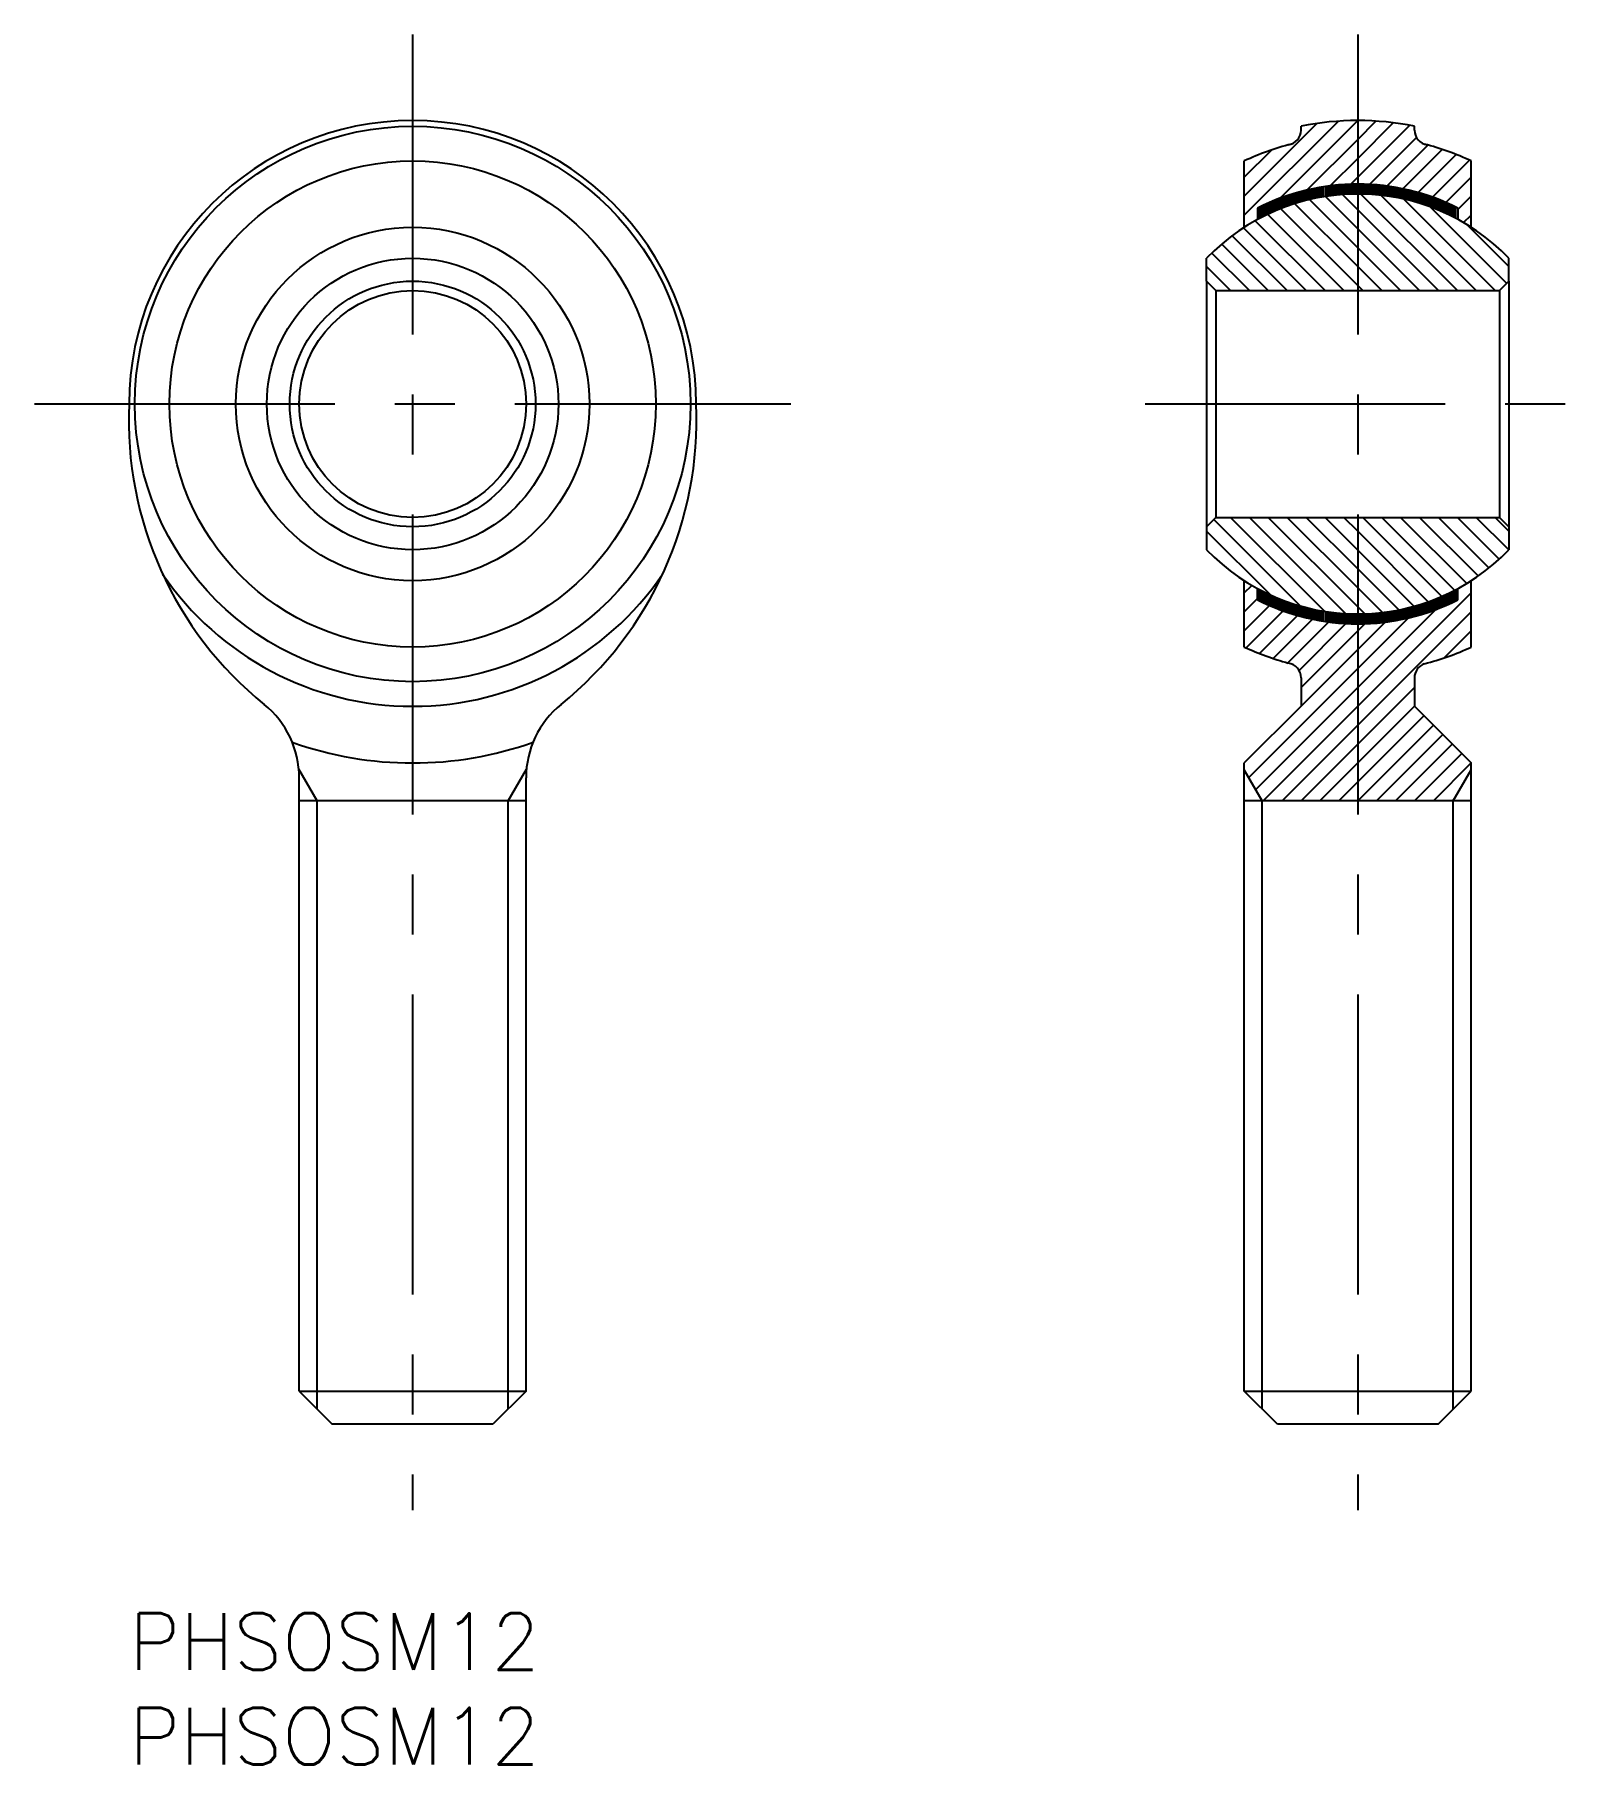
# Model space of a CAD drawing. Extents: x -5 to 76.3, y -8 to 83.5.
import ezdxf

# ---------------------------------------------------------------- set-up
doc = ezdxf.new("R2010")
doc.units = 0
doc.header["$LTSCALE"] = 0.5
doc.linetypes.add('CENTER', pattern=[50.8, 31.75, -6.35, 6.35, -6.35])
for name, color, linetype in [('MSM_CENTER', 1, 'CENTER'), ('MSM_CONTINUOUS', 7, 'CONTINUOUS'), ('MSM_NARROW', 5, 'CONTINUOUS'), ('MSM_PART_NUMBER', 7, 'CONTINUOUS')]:
    doc.layers.add(name, color=color, linetype=linetype)
doc.styles.get("Standard").update_dxf_attribs({"font": 'txt.shx', "height": 3, "bigfont": 'bigfont.shx'})

msp = doc.modelspace()

# ---------------------------------------------------------------- linework, layer by layer
at = {"layer": 'MSM_CENTER'}
for p, q in [((15, 83.55), (15, 5.45)), ((65, 83.55), (65, 5.45)), ((-5, 64), (35, 64)), ((53.75, 64), (76.25, 64))]:
    msp.add_line(p, q, dxfattribs=at)
at = {"layer": 'MSM_CONTINUOUS'}
for p, q in [((62, 78.5), (62, 78.697)), ((68, 78.5), (68, 78.697)), ((59, 73.353), (59, 76.863)), ((71, 73.353), (71, 76.863)), ((59.7, 74.363), (59.7, 73.767)), ((70.3, 74.363), (70.3, 73.767)), ((57, 70.5), (57, 71.713)), ((73, 70.5), (73, 71.713)), ((57, 70.5), (57.5, 70)), ((57, 70.5), (57, 57.5)), ((73, 70.5), (72.5, 70)), ((73, 70.5), (73, 57.5)), ((57.5, 70), (72.5, 70)), ((57.5, 70), (57.5, 58)), ((72.5, 70), (72.5, 58)), ((57, 57.5), (57.5, 58)), ((57.5, 58), (72.5, 58)), ((73, 57.5), (72.5, 58)), ((57, 57.5), (57, 56.287)), ((73, 57.5), (73, 56.287)), ((59, 51.137), (59, 54.647)), ((59.7, 53.637), (59.7, 54.233)), ((70.3, 53.637), (70.3, 54.233)), ((71, 51.137), (71, 54.647)), ((62, 49.5), (62, 48)), ((68, 49.5), (68, 48)), ((62, 48), (59, 45)), ((68, 48), (71, 45)), ((59, 11.75), (59, 45)), ((71, 11.75), (71, 45)), ((9, 11.75), (9, 44.213)), ((21, 11.75), (21, 44.213)), ((21, 43), (9, 43)), ((71, 43), (59, 43)), ((9, 11.75), (21, 11.75)), ((9, 11.75), (10.75, 10)), ((21, 11.75), (19.25, 10)), ((59, 11.75), (71, 11.75)), ((60.75, 10), (59, 11.75)), ((69.25, 10), (71, 11.75)), ((19.25, 10), (10.75, 10)), ((69.25, 10), (60.75, 10))]:
    msp.add_line(p, q, dxfattribs=at)
for radius in [14.697, 12.863, 9.353, 7.713, 6.5, 6]:
    msp.add_circle((15, 64), radius, dxfattribs=at)
for centre, radius, start, end in [((15, 64), 15, 0, 180), ((65, 64), 15, 78.46304, 101.53696), ((61.2, 78.5), 0.8, 279.09107, 0), ((68.8, 78.5), 0.8, 180, 260.90893), ((65, 64), 14.194, 104.37039, 115.00663), ((65, 64), 14.194, 64.99337, 75.62961), ((65, 64), 11.113, 43.95295, 136.04705), ((65, 64), 11.64, 62.91406, 117.08594), ((19.33, 63.131), 19.35, 177.42674, 230.98021), ((10.67, 63.131), 19.35, 309.01979, 2.57326), ((65, 64), 11.113, 223.95295, 316.04705), ((15, 64), 16, 214.24121, 325.75879), ((65, 64), 11.64, 242.91406, 297.08594), ((65, 64), 14.194, 244.99337, 255), ((65, 64), 14.194, 284.37039, 295.00663), ((61.2, 49.5), 0.8, 0, 80.90893), ((68.8, 49.5), 0.8, 110.27932, 180), ((4, 44.213), 5, 360, 50.98021), ((26, 44.213), 5, 129.01979, 180), ((15, 64), 19, 250.41302, 289.58698)]:
    msp.add_arc(centre, radius, start, end, dxfattribs=at)
at = {"layer": 'MSM_NARROW'}
for p, q in [((59, 74), (63.959, 78.959)), ((59, 75), (62.842, 78.842)), ((60.887, 74.887), (65, 79)), ((65, 79), (65, 79)), ((65, 78), (65.965, 78.965)), ((65, 77), (66.877, 78.877)), ((65, 76), (67.743, 78.743)), ((62.328, 75.328), (65, 78)), ((65.622, 75.622), (68.106, 78.106)), ((59, 76), (60.438, 77.438)), ((63.547, 75.547), (65, 77)), ((66.535, 75.535), (68.702, 77.702)), ((67.387, 75.387), (69.471, 77.471)), ((68.19, 75.19), (70.204, 77.204)), ((68.948, 74.948), (70.904, 76.904)), ((64.629, 75.629), (65, 76)), ((69.664, 74.664), (71, 76)), ((61.5, 74.544), (61.5, 75.098)), ((61.606, 74.581), (61.606, 75.134)), ((61.712, 74.612), (61.712, 75.163)), ((61.818, 74.642), (61.818, 75.192)), ((61.924, 74.673), (61.924, 75.221)), ((62.03, 74.703), (62.03, 75.25)), ((62.136, 74.734), (62.136, 75.279)), ((62.242, 74.764), (62.242, 75.308)), ((62.348, 74.789), (62.348, 75.332)), ((62.454, 74.813), (62.454, 75.354)), ((62.56, 74.836), (62.56, 75.376)), ((62.667, 74.859), (62.667, 75.399)), ((62.773, 74.883), (62.773, 75.421)), ((62.879, 74.906), (62.879, 75.443)), ((62.985, 74.927), (62.985, 75.463)), ((63.091, 74.944), (63.091, 75.479)), ((63.197, 74.96), (63.197, 75.495)), ((63.303, 74.977), (63.303, 75.51)), ((63.409, 74.993), (63.409, 75.526)), ((63.515, 75.01), (63.515, 75.542)), ((63.621, 75.027), (63.621, 75.558)), ((63.727, 75.037), (63.727, 75.568)), ((63.833, 75.046), (63.833, 75.577)), ((63.939, 75.056), (63.939, 75.587)), ((64.045, 75.066), (64.045, 75.596)), ((64.151, 75.076), (64.151, 75.605)), ((65, 74.269), (64.188, 75.081)), ((64.258, 75.086), (64.258, 75.615)), ((64.364, 75.093), (64.364, 75.621)), ((64.47, 75.096), (64.47, 75.624)), ((64.576, 75.099), (64.576, 75.627)), ((64.682, 75.103), (64.682, 75.631)), ((64.788, 75.106), (64.788, 75.634)), ((64.894, 75.109), (64.894, 75.637)), ((65, 75.112), (65, 75.64)), ((65.106, 75.109), (65.106, 75.637)), ((70.269, 70), (65.162, 75.107)), ((65.212, 75.106), (65.212, 75.634)), ((65.318, 75.103), (65.318, 75.631)), ((65.424, 75.099), (65.424, 75.627)), ((65.53, 75.096), (65.53, 75.624)), ((65.636, 75.093), (65.636, 75.621)), ((65.742, 75.086), (65.742, 75.615)), ((65.849, 75.076), (65.849, 75.605)), ((65.955, 75.066), (65.955, 75.596)), ((66.061, 75.056), (66.061, 75.587)), ((66.167, 75.046), (66.167, 75.577)), ((66.273, 75.037), (66.273, 75.568)), ((66.379, 75.027), (66.379, 75.558)), ((66.485, 75.01), (66.485, 75.542)), ((66.591, 74.993), (66.591, 75.526)), ((66.697, 74.977), (66.697, 75.51)), ((66.803, 74.96), (66.803, 75.495)), ((66.909, 74.944), (66.909, 75.479)), ((67.015, 74.927), (67.015, 75.463)), ((67.121, 74.906), (67.121, 75.443)), ((67.227, 74.883), (67.227, 75.421)), ((67.333, 74.859), (67.333, 75.399)), ((67.44, 74.836), (67.44, 75.376)), ((67.546, 74.813), (67.546, 75.354)), ((67.652, 74.789), (67.652, 75.332)), ((67.758, 74.764), (67.758, 75.308)), ((67.864, 74.734), (67.864, 75.279)), ((67.97, 74.703), (67.97, 75.25)), ((68.076, 74.673), (68.076, 75.221)), ((68.182, 74.642), (68.182, 75.192)), ((68.288, 74.612), (68.288, 75.163)), ((68.394, 74.581), (68.394, 75.134)), ((68.5, 74.544), (68.5, 75.098)), ((59.803, 73.819), (59.803, 74.412)), ((59.909, 73.872), (59.909, 74.463)), ((60.015, 73.926), (60.015, 74.513)), ((60.121, 73.979), (60.121, 74.563)), ((60.227, 74.032), (60.227, 74.614)), ((60.333, 74.084), (60.333, 74.663)), ((60.439, 74.13), (60.439, 74.706)), ((60.545, 74.175), (60.545, 74.749)), ((60.651, 74.22), (60.651, 74.792)), ((60.757, 74.266), (60.757, 74.835)), ((60.863, 74.311), (60.863, 74.877)), ((65, 70.269), (60.934, 74.335)), ((60.969, 74.355), (60.969, 74.92)), ((61.076, 74.393), (61.076, 74.955)), ((61.182, 74.431), (61.182, 74.991)), ((61.288, 74.468), (61.288, 75.027)), ((61.394, 74.506), (61.394, 75.063)), ((65, 71.269), (61.673, 74.596)), ((65, 72.269), (62.458, 74.811)), ((65, 73.269), (63.294, 74.975)), ((69.269, 70), (65, 74.269)), ((71.269, 70), (66.231, 75.039)), ((72.269, 70), (67.431, 74.838)), ((68.606, 74.506), (68.606, 75.063)), ((68.712, 74.468), (68.712, 75.027)), ((68.818, 74.431), (68.818, 74.991)), ((72.885, 70.385), (68.85, 74.419)), ((68.924, 74.393), (68.924, 74.955)), ((69.031, 74.355), (69.031, 74.92)), ((69.137, 74.311), (69.137, 74.877)), ((69.243, 74.266), (69.243, 74.835)), ((69.349, 74.22), (69.349, 74.792)), ((69.455, 74.175), (69.455, 74.749)), ((69.561, 74.13), (69.561, 74.706)), ((69.667, 74.084), (69.667, 74.663)), ((69.773, 74.032), (69.773, 74.614)), ((69.879, 73.979), (69.879, 74.563)), ((69.985, 73.926), (69.985, 74.513)), ((70.091, 73.872), (70.091, 74.463)), ((70.197, 73.819), (70.197, 74.412)), ((70.3, 74.3), (71, 75)), ((62.269, 70), (58.953, 73.316)), ((63.269, 70), (59.577, 73.692)), ((64.269, 70), (60.236, 74.033)), ((68.269, 70), (65, 73.269)), ((70.598, 73.598), (71, 74)), ((73, 71.269), (70.786, 73.483)), ((60.269, 70), (57.807, 72.462)), ((61.269, 70), (58.364, 72.906)), ((59.269, 70), (57.282, 71.987)), ((67.269, 70), (65, 72.269)), ((58.269, 70), (57, 71.269)), ((66.269, 70), (65, 71.269)), ((65.269, 70), (65, 70.269)), ((61.952, 53.317), (57.385, 57.885)), ((63.234, 53.035), (58.269, 58)), ((64.36, 52.909), (59.269, 58)), ((65, 53.269), (60.269, 58)), ((65, 54.269), (61.269, 58)), ((65, 55.269), (62.269, 58)), ((65, 56.269), (63.269, 58)), ((65, 57.269), (64.269, 58)), ((69.449, 53.82), (65.269, 58)), ((70.125, 54.144), (66.269, 58)), ((70.765, 54.504), (67.269, 58)), ((71.371, 54.898), (68.269, 58)), ((71.943, 55.326), (69.269, 58)), ((72.483, 55.786), (70.269, 58)), ((72.991, 56.278), (71.269, 58)), ((73, 57.269), (72.269, 58)), ((60.36, 53.909), (57, 57.269)), ((68.733, 53.536), (65, 57.269)), ((67.975, 53.294), (65, 56.269)), ((67.167, 53.102), (65, 55.269)), ((59, 54), (59.402, 54.402)), ((59.803, 53.588), (59.803, 54.181)), ((59.909, 53.537), (59.909, 54.128)), ((60.015, 53.487), (60.015, 54.074)), ((60.121, 53.437), (60.121, 54.021)), ((66.301, 52.969), (65, 54.269)), ((69.879, 53.437), (69.879, 54.021)), ((69.985, 53.487), (69.985, 54.074)), ((70.091, 53.537), (70.091, 54.128)), ((70.197, 53.588), (70.197, 54.181)), ((59, 53), (59.7, 53.7)), ((59, 52), (60.336, 53.336)), ((60.227, 53.386), (60.227, 53.968)), ((60.333, 53.337), (60.333, 53.916)), ((60.439, 53.294), (60.439, 53.87)), ((60.545, 53.251), (60.545, 53.825)), ((60.651, 53.208), (60.651, 53.78)), ((60.757, 53.165), (60.757, 53.734)), ((60.863, 53.123), (60.863, 53.689)), ((60.969, 53.08), (60.969, 53.645)), ((61.076, 53.045), (61.076, 53.607)), ((61.182, 53.009), (61.182, 53.569)), ((61.288, 52.973), (61.288, 53.532)), ((61.394, 52.937), (61.394, 53.494)), ((61.5, 52.902), (61.5, 53.456)), ((61.606, 52.866), (61.606, 53.419)), ((61.712, 52.837), (61.712, 53.388)), ((61.818, 52.808), (61.818, 53.358)), ((61.924, 52.779), (61.924, 53.327)), ((62.03, 52.75), (62.03, 53.297)), ((62.136, 52.721), (62.136, 53.266)), ((62.242, 52.692), (62.242, 53.236)), ((62.348, 52.668), (62.348, 53.211)), ((62.454, 52.646), (62.454, 53.187)), ((62.56, 52.624), (62.56, 53.164)), ((62.667, 52.601), (62.667, 53.141)), ((62.773, 52.579), (62.773, 53.117)), ((65, 48), (71, 54)), ((65.369, 52.9), (65, 53.269)), ((65, 49), (69.113, 53.113)), ((67.227, 52.579), (67.227, 53.117)), ((67.333, 52.601), (67.333, 53.141)), ((67.44, 52.624), (67.44, 53.164)), ((67.546, 52.646), (67.546, 53.187)), ((67.652, 52.668), (67.652, 53.211)), ((67.758, 52.692), (67.758, 53.236)), ((67.864, 52.721), (67.864, 53.266)), ((67.97, 52.75), (67.97, 53.297)), ((68.076, 52.779), (68.076, 53.327)), ((68.182, 52.808), (68.182, 53.358)), ((68.288, 52.837), (68.288, 53.388)), ((68.394, 52.866), (68.394, 53.419)), ((68.5, 52.902), (68.5, 53.456)), ((68.606, 52.937), (68.606, 53.494)), ((68.712, 52.973), (68.712, 53.532)), ((68.818, 53.009), (68.818, 53.569)), ((68.924, 53.045), (68.924, 53.607)), ((69.031, 53.08), (69.031, 53.645)), ((69.137, 53.123), (69.137, 53.689)), ((69.243, 53.165), (69.243, 53.734)), ((69.349, 53.208), (69.349, 53.78)), ((69.455, 53.251), (69.455, 53.825)), ((69.561, 53.294), (69.561, 53.87)), ((69.667, 53.337), (69.667, 53.916)), ((69.773, 53.386), (69.773, 53.968)), ((59.096, 51.096), (61.052, 53.052)), ((59.796, 50.796), (61.81, 52.81)), ((60.529, 50.529), (62.613, 52.613)), ((61.298, 50.298), (63.465, 52.465)), ((61.894, 49.894), (64.378, 52.378)), ((62.879, 52.557), (62.879, 53.094)), ((62.985, 52.537), (62.985, 53.073)), ((63.091, 52.521), (63.091, 53.056)), ((63.197, 52.505), (63.197, 53.04)), ((63.303, 52.49), (63.303, 53.023)), ((63.409, 52.474), (63.409, 53.007)), ((63.515, 52.458), (63.515, 52.99)), ((63.621, 52.442), (63.621, 52.973)), ((63.727, 52.432), (63.727, 52.963)), ((63.833, 52.423), (63.833, 52.954)), ((63.939, 52.413), (63.939, 52.944)), ((64.045, 52.404), (64.045, 52.934)), ((64.151, 52.395), (64.151, 52.924)), ((64.258, 52.385), (64.258, 52.914)), ((64.364, 52.379), (64.364, 52.907)), ((64.47, 52.376), (64.47, 52.904)), ((64.576, 52.373), (64.576, 52.901)), ((64.682, 52.369), (64.682, 52.897)), ((64.788, 52.366), (64.788, 52.894)), ((64.894, 52.363), (64.894, 52.891)), ((65, 47), (71, 53)), ((65, 52.36), (65, 52.888)), ((65, 50), (67.672, 52.672)), ((65, 51), (66.453, 52.453)), ((65, 52), (65.371, 52.371)), ((65.106, 52.363), (65.106, 52.891)), ((65.212, 52.366), (65.212, 52.894)), ((65.318, 52.369), (65.318, 52.897)), ((65.424, 52.373), (65.424, 52.901)), ((65.53, 52.376), (65.53, 52.904)), ((65.636, 52.379), (65.636, 52.907)), ((65.742, 52.385), (65.742, 52.914)), ((65.849, 52.395), (65.849, 52.924)), ((65.955, 52.404), (65.955, 52.934)), ((66.061, 52.413), (66.061, 52.944)), ((66.167, 52.423), (66.167, 52.954)), ((66.273, 52.432), (66.273, 52.963)), ((66.379, 52.442), (66.379, 52.973)), ((66.485, 52.458), (66.485, 52.99)), ((66.591, 52.474), (66.591, 53.007)), ((66.697, 52.49), (66.697, 53.023)), ((66.803, 52.505), (66.803, 53.04)), ((66.909, 52.521), (66.909, 53.056)), ((67.015, 52.537), (67.015, 53.073)), ((67.121, 52.557), (67.121, 53.094)), ((62, 49), (65, 52)), ((69.564, 50.564), (71, 52)), ((62, 48), (65, 51)), ((59.234, 44.234), (65, 50)), ((59.6, 43.6), (65, 49)), ((65, 46), (68, 49)), ((60, 43), (65, 48)), ((65, 45), (68, 48)), ((61, 43), (65, 47)), ((65, 44), (68.5, 47.5)), ((65, 43), (69, 47)), ((62, 43), (65, 46)), ((66, 43), (69.5, 46.5)), ((67, 43), (70, 46)), ((63, 43), (65, 45)), ((68, 43), (70.5, 45.5)), ((69, 43), (71, 45)), ((9.947, 43), (8.978, 44.678)), ((20.053, 43), (21.022, 44.678)), ((59.947, 43), (59, 44.64)), ((64, 43), (65, 44)), ((70.053, 43), (71, 44.64)), ((70, 43), (70.125, 43.125)), ((9.947, 10.803), (9.947, 43)), ((20.053, 10.803), (20.053, 43)), ((59.947, 10.803), (59.947, 43)), ((65, 43), (65, 43)), ((70.053, 10.803), (70.053, 43))]:
    msp.add_line(p, q, dxfattribs=at)

# ---------------------------------------------------------------- texts
at = {"layer": 'MSM_PART_NUMBER'}
for p in [(0, -3), (0, -8)]:
    msp.add_text('PHSOSM12', height=3, dxfattribs=at).set_placement(p)

doc.saveas('drawing.dxf')
